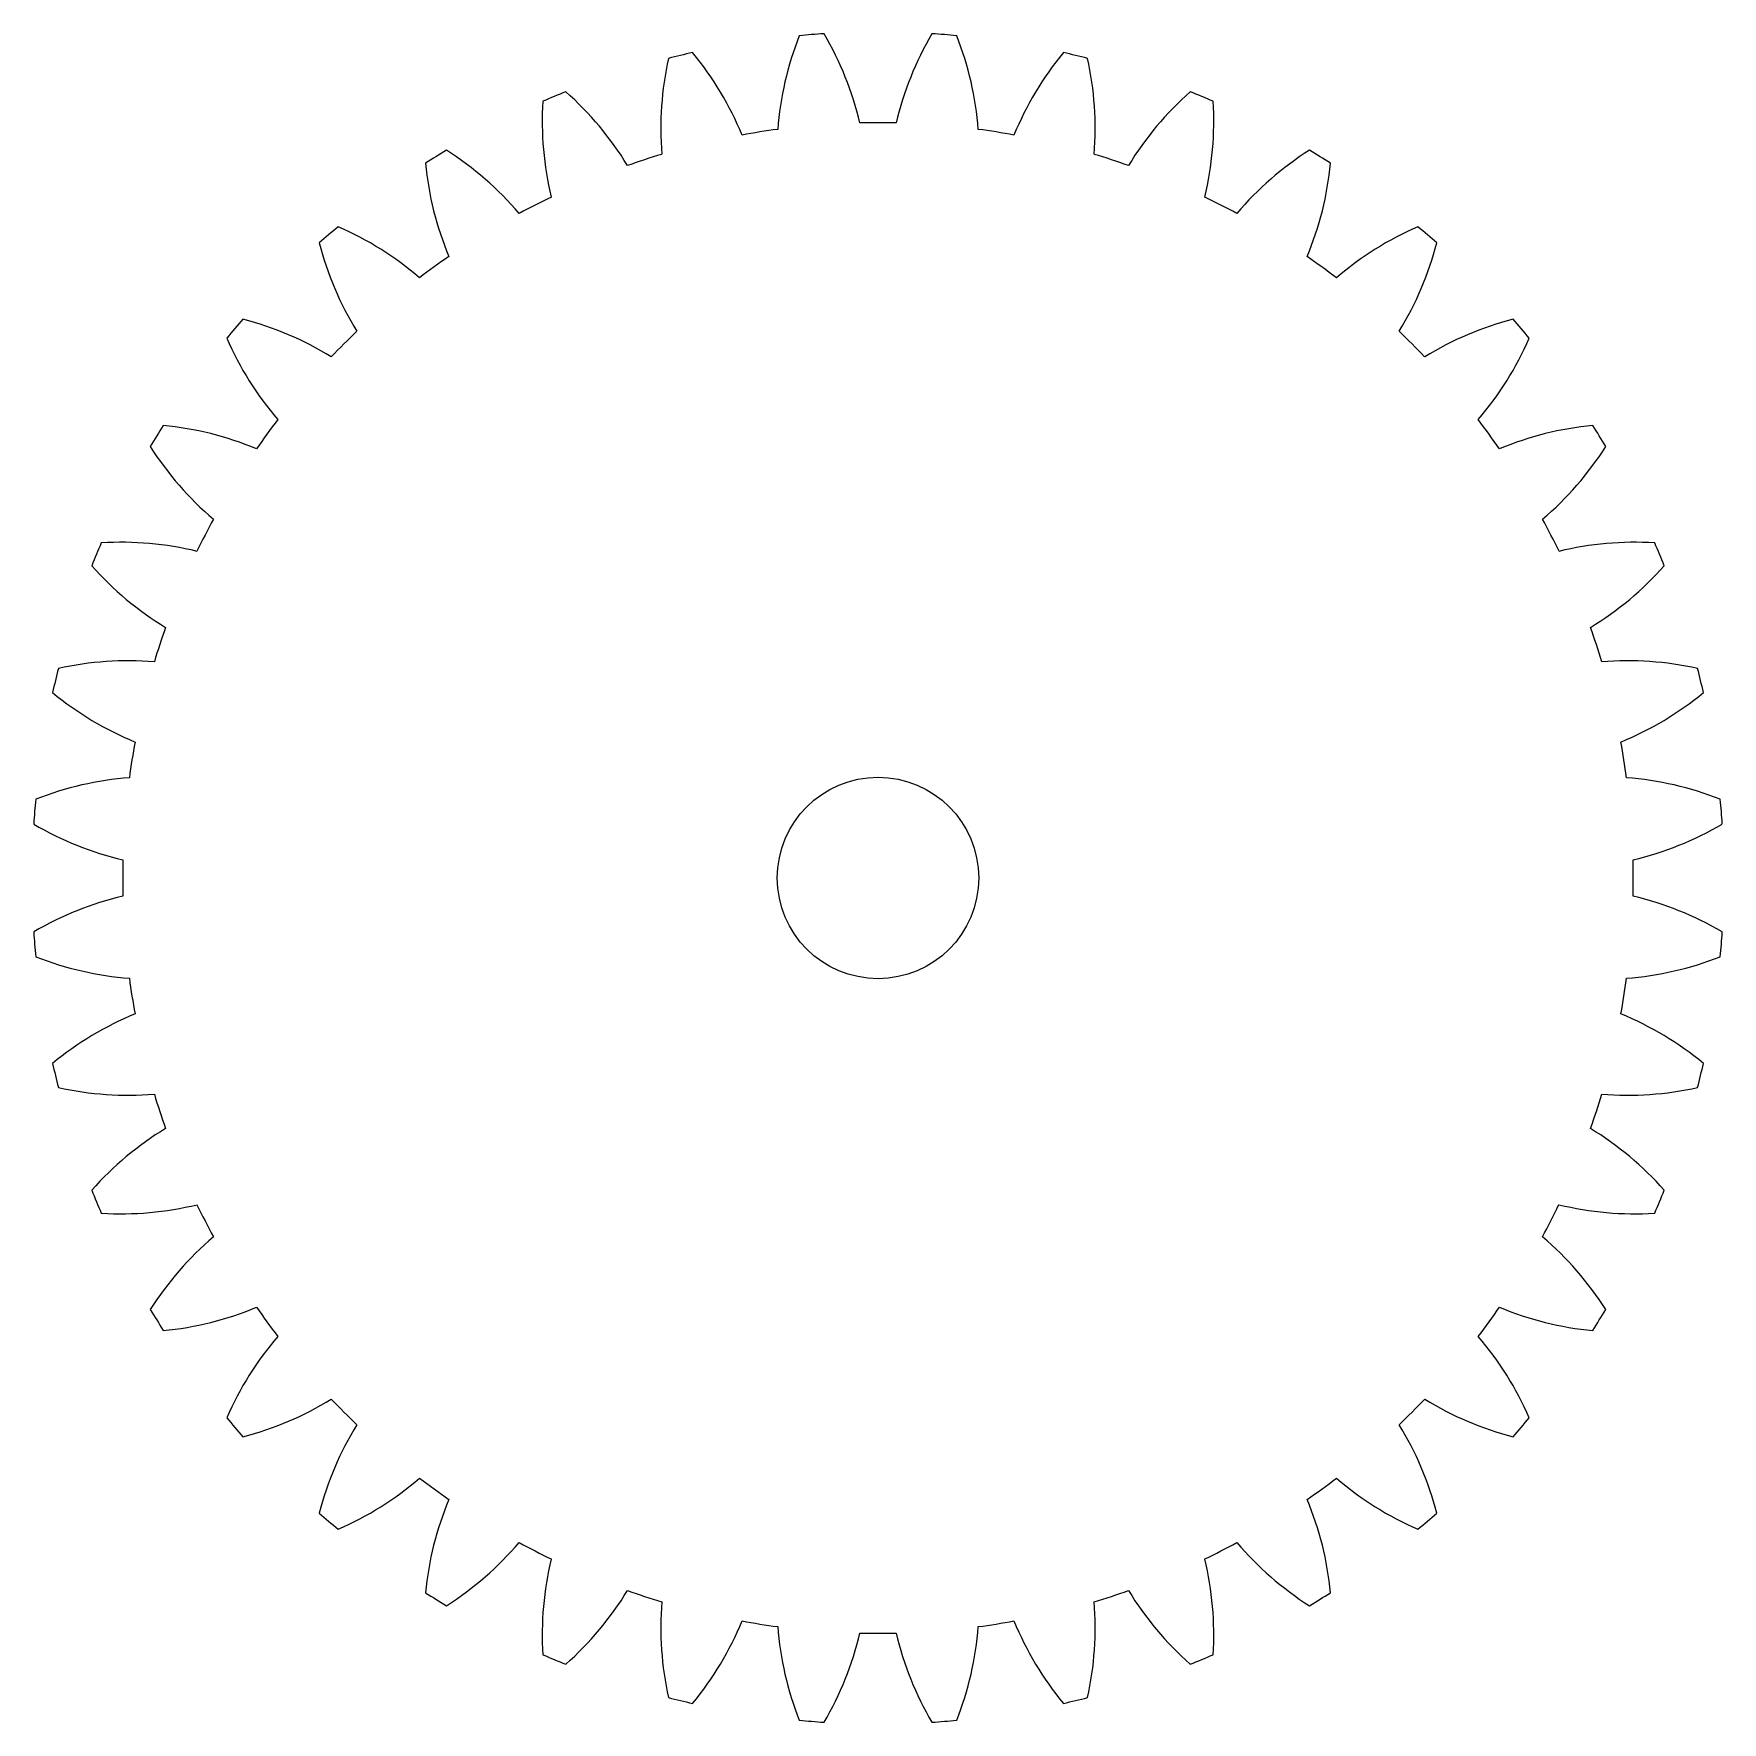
# Model space of a CAD drawing. Header units: millimetres. Extents: x 495 to 705, y 310 to 520.
import ezdxf

# ---------------------------------------------------------------- set-up
doc = ezdxf.new("R2010")
doc.units = ezdxf.units.MM

msp = doc.modelspace()

# ---------------------------------------------------------------- linework, layer by layer
at = {"color": 7, "linetype": 'Continuous', "lineweight": 25}
msp.add_circle((599.91, 414.77), 12.5, dxfattribs=at)
for centre, radius, start, end in [((627.35, 504.64), 40, 158.4842, 175.6393), ((599.91, 414.77), 105, 93.6591, 95.3409), ((558.75, 499.24), 40, 13.3607, 30.5158), ((641.07, 499.24), 40, 149.4842, 166.6393), ((599.91, 414.77), 105, 84.6591, 86.3409), ((572.47, 504.64), 40, 4.3607, 21.5158), ((612.95, 507.83), 40, 167.4842, 184.6393), ((599.91, 414.77), 105, 102.6591, 104.3409), ((546.04, 491.76), 40, 22.3607, 39.5158), ((653.78, 491.76), 40, 140.4842, 157.6393), ((599.91, 414.77), 105, 75.6591, 77.3409), ((586.87, 507.83), 40, 355.3607, 12.5158), ((599.91, 414.77), 105, 111.6591, 113.3409), ((534.66, 482.39), 40, 31.3607, 48.5158), ((665.16, 482.39), 40, 131.4842, 148.6393), ((599.91, 414.77), 105, 66.6591, 68.3409), ((598.23, 508.72), 40, 176.4842, 193.6393), ((601.59, 508.72), 40, 346.3607, 3.5158), ((599.91, 414.77), 93.75, 97.6288, 100.3712), ((599.91, 414.77), 93.75, 88.6288, 91.3712), ((599.91, 414.77), 93.75, 79.6288, 82.3712), ((599.91, 414.77), 105, 120.6591, 122.3409), ((524.88, 471.35), 40, 40.3607, 57.5158), ((674.93, 471.35), 40, 122.4842, 139.6393), ((599.91, 414.77), 105, 57.6591, 59.3409), ((583.56, 507.3), 40, 185.4842, 202.6393), ((599.91, 414.77), 93.74, 106.6288, 109.3712), ((599.91, 414.77), 93.74, 70.6288, 73.3712), ((616.26, 507.3), 40, 337.3607, 354.5158), ((599.91, 414.77), 93.74, 115.6288, 118.3712), ((599.91, 414.77), 93.74, 61.6288, 64.3712), ((599.91, 414.77), 105, 129.6591, 131.3409), ((516.96, 458.92), 40, 49.3607, 66.5158), ((682.86, 458.92), 40, 113.4842, 130.6393), ((599.91, 414.77), 105, 48.6591, 50.3409), ((569.28, 503.61), 40, 194.4842, 211.6393), ((630.54, 503.61), 40, 328.3607, 345.5158), ((599.91, 414.77), 93.75, 124.6288, 127.3712), ((599.91, 414.77), 93.74, 52.6288, 55.3712), ((599.91, 414.77), 105, 138.6591, 140.3409), ((511.07, 445.4), 40, 58.3607, 75.5158), ((688.75, 445.4), 40, 104.4842, 121.6393), ((599.91, 414.77), 105, 39.6591, 41.3409), ((599.91, 414.77), 93.75, 133.6288, 136.3712), ((599.91, 414.77), 93.74, 43.6288, 46.3712), ((555.76, 497.72), 40, 203.4842, 220.6393), ((644.06, 497.72), 40, 319.3607, 336.5158), ((599.91, 414.77), 93.75, 142.6288, 145.3712), ((599.91, 414.77), 93.74, 34.6288, 37.3712), ((599.91, 414.77), 105, 147.6591, 149.3409), ((507.37, 431.12), 40, 67.3607, 84.5158), ((692.44, 431.12), 40, 95.4842, 112.6393), ((599.91, 414.77), 105, 30.6591, 32.3409), ((543.33, 489.79), 40, 212.4842, 229.6393), ((656.49, 489.79), 40, 310.3607, 327.5158), ((599.91, 414.77), 93.75, 151.6288, 154.3712), ((599.91, 414.77), 93.75, 25.6288, 28.3712), ((599.91, 414.77), 105, 156.6591, 158.3409), ((505.96, 416.44), 40, 76.3607, 93.5158), ((693.86, 416.44), 40, 86.4842, 103.6393), ((599.91, 414.77), 105, 21.6591, 23.3409), ((532.29, 480.02), 40, 221.4842, 238.6393), ((667.53, 480.02), 40, 301.3607, 318.5158), ((599.91, 414.77), 93.74, 160.6288, 163.3712), ((599.91, 414.77), 93.75, 16.6288, 19.3712), ((599.91, 414.77), 105, 165.6591, 167.3409), ((506.85, 401.73), 40, 85.3607, 102.5158), ((692.97, 401.73), 40, 77.4842, 94.6393), ((599.91, 414.77), 105, 12.6591, 14.3409), ((522.91, 468.64), 40, 230.4842, 247.6393), ((676.91, 468.64), 40, 292.3607, 309.5158), ((599.91, 414.77), 93.75, 169.6288, 172.3712), ((599.91, 414.77), 93.74, 7.6288, 10.3712), ((510.04, 387.33), 40, 94.3607, 111.5158), ((689.78, 387.33), 40, 68.4842, 85.6393), ((599.91, 414.77), 105, 174.6591, 176.3409), ((599.91, 414.77), 105, 3.6591, 5.3409), ((515.43, 455.93), 40, 239.4842, 256.6393), ((684.38, 455.93), 40, 283.3607, 300.5158), ((599.91, 414.77), 93.75, 178.6288, 181.3712), ((599.91, 414.77), 93.75, 358.6288, 1.3712), ((515.43, 373.61), 40, 103.3607, 120.5158), ((684.38, 373.61), 40, 59.4842, 76.6393), ((599.91, 414.77), 105, 183.6591, 185.3409), ((599.91, 414.77), 105, 354.6591, 356.3409), ((510.04, 442.21), 40, 248.4842, 265.6393), ((689.78, 442.21), 40, 274.3607, 291.5158), ((599.91, 414.77), 93.75, 187.6288, 190.3712), ((599.91, 414.77), 93.74, 349.6288, 352.3712), ((522.91, 360.9), 40, 112.3607, 129.5158), ((676.91, 360.9), 40, 50.4842, 67.6393), ((599.91, 414.77), 105, 192.6591, 194.3409), ((599.91, 414.77), 105, 345.6591, 347.3409), ((506.85, 427.81), 40, 257.4842, 274.6393), ((599.91, 414.77), 93.74, 196.6288, 199.3712), ((599.91, 414.77), 93.75, 340.6288, 343.3712), ((692.97, 427.81), 40, 265.3607, 282.5158), ((532.29, 349.52), 40, 121.3607, 138.5158), ((667.53, 349.52), 40, 41.4842, 58.6393), ((599.91, 414.77), 105, 201.6591, 203.3409), ((599.91, 414.77), 105, 336.6591, 338.3409), ((505.96, 413.09), 40, 266.4842, 283.6393), ((599.91, 414.77), 93.75, 205.6288, 208.3712), ((599.91, 414.77), 93.74, 331.6288, 334.3712), ((693.86, 413.09), 40, 256.3607, 273.5158), ((543.33, 339.74), 40, 130.3607, 147.5158), ((656.49, 339.74), 40, 32.4842, 49.6393), ((599.91, 414.77), 105, 210.6591, 212.3409), ((507.37, 398.41), 40, 275.4842, 292.6393), ((599.91, 414.77), 93.75, 214.6288, 217.3712), ((599.91, 414.77), 93.75, 322.6288, 325.3712), ((692.44, 398.41), 40, 247.3607, 264.5158), ((599.91, 414.77), 105, 327.6591, 329.3409), ((555.76, 331.82), 40, 139.3607, 156.5158), ((644.06, 331.82), 40, 23.4842, 40.6393), ((511.07, 384.14), 40, 284.4842, 301.6393), ((599.91, 414.77), 93.75, 223.6288, 226.3712), ((599.91, 414.77), 93.75, 313.6288, 316.3712), ((688.75, 384.14), 40, 238.3607, 255.5158), ((599.91, 414.77), 105, 219.6591, 221.3409), ((569.28, 325.93), 40, 148.3607, 165.5158), ((630.54, 325.93), 40, 14.4842, 31.6393), ((599.91, 414.77), 105, 318.6591, 320.3409), ((516.96, 370.62), 40, 293.4842, 310.6393), ((599.91, 414.77), 93.74, 232.6288, 235.3712), ((599.91, 414.77), 93.75, 304.6288, 307.3712), ((682.86, 370.62), 40, 229.3607, 246.5158), ((583.56, 322.23), 40, 157.3607, 174.5158), ((616.26, 322.23), 40, 5.4842, 22.6393), ((599.91, 414.77), 105, 228.6591, 230.3409), ((599.91, 414.77), 105, 309.6591, 311.3409), ((524.88, 358.19), 40, 302.4842, 319.6393), ((599.91, 414.77), 93.75, 241.6288, 244.3712), ((599.91, 414.77), 93.75, 295.6288, 298.3712), ((674.93, 358.19), 40, 220.3607, 237.5158), ((598.23, 320.81), 40, 166.3607, 183.5158), ((601.59, 320.81), 40, 356.4842, 13.6393), ((599.91, 414.77), 105, 237.6591, 239.3409), ((534.66, 347.15), 40, 311.4842, 328.6393), ((599.91, 414.77), 93.75, 250.6288, 253.3712), ((612.95, 321.71), 40, 175.3607, 192.5158), ((586.87, 321.71), 40, 347.4842, 4.6393), ((599.91, 414.77), 93.75, 286.6288, 289.3712), ((665.16, 347.15), 40, 211.3607, 228.5158), ((599.91, 414.77), 105, 300.6591, 302.3409), ((546.04, 337.77), 40, 320.4842, 337.6393), ((599.91, 414.77), 93.75, 259.6288, 262.3712), ((627.35, 324.89), 40, 184.3607, 201.5158), ((558.75, 330.29), 40, 329.4842, 346.6393), ((599.91, 414.77), 93.75, 268.6288, 271.3712), ((641.07, 330.29), 40, 193.3607, 210.5158), ((572.47, 324.89), 40, 338.4842, 355.6393), ((599.91, 414.77), 93.75, 277.6288, 280.3712), ((653.78, 337.77), 40, 202.3607, 219.5158), ((599.91, 414.77), 105, 246.6591, 248.3409), ((599.91, 414.77), 105, 291.6591, 293.3409), ((599.91, 414.77), 105, 255.6591, 257.3409), ((599.91, 414.77), 105, 282.6591, 284.3409), ((599.91, 414.77), 105, 264.6591, 266.3409), ((599.91, 414.77), 105, 273.6591, 275.3409)]:
    msp.add_arc(centre, radius, start, end, dxfattribs=at)

doc.saveas('drawing.dxf')
